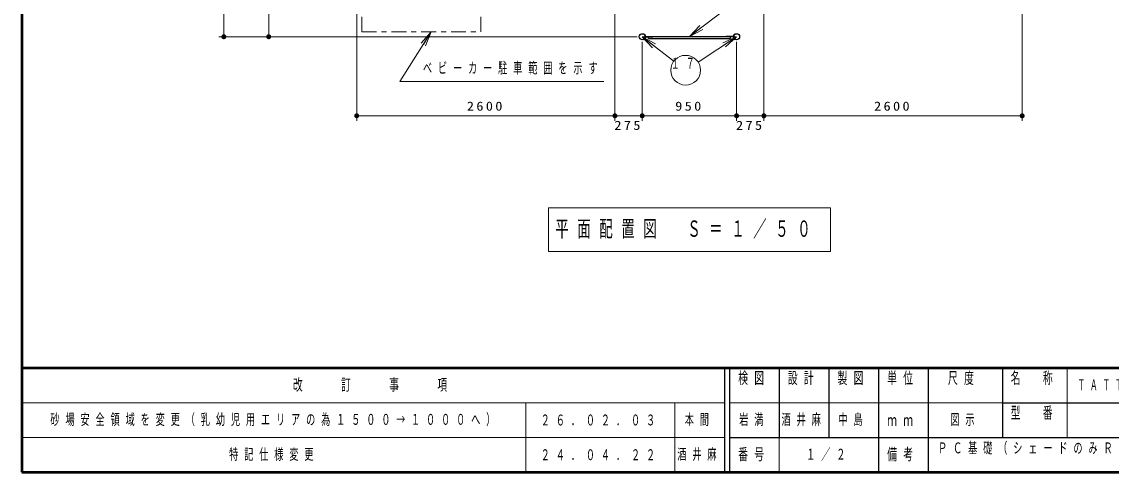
# Model space of a CAD drawing. Units: millimetres on the paper, scale 1:50. Extents: x -385 to 0, y -297 to 267.
# Drawn here: x -385 to -165.6, y 0 to 90.7 of the extents above; entities that cross this region are included whole.
import ezdxf

# ---------------------------------------------------------------- set-up
doc = ezdxf.new("R2010")
doc.units = ezdxf.units.MM
doc.linetypes.add('USER2', pattern=[6, 3, -1, 1, -1])
doc.linetypes.add('USER3', pattern=[8, 3, -1, 1, -1, 1, -1])
doc.layers.add('1_50', color=20, linetype='Continuous', lineweight=25)
doc.layers.add('NAKAMURA図枠', color=7, linetype='Continuous', lineweight=13)
doc.layers.add('図面情報', color=7, linetype='Continuous')
doc.styles.add('ＭＳ ゴシック', font='')
doc.styles.get('ＭＳ ゴシック').set_extended_font_data('MS Gothic')

# ---------------------------------------------------------------- blocks, each defined once
blk = doc.blocks.new('filled_dot')
at = {"color": 0, "linetype": 'Continuous', "lineweight": -2, "const_width": 1.25}
blk.add_lwpolyline([(-0.625, 0, 1), (0.625, 0, 1)], format="xyb", close=True, dxfattribs=at)

msp = doc.modelspace()

# ---------------------------------------------------------------- linework, layer by layer
at = {"layer": '1_50', "color": 7, "lineweight": 13}
for p, q in [((-344.309, 87.706), (-344.309, 227.706)), ((-335.277, 87.706), (-335.277, 107.706)), ((-317.557, 106.706), (-317.557, 70.782)), ((-265.557, 106.706), (-265.557, 70.782)), ((-235.557, 106.706), (-235.557, 70.782)), ((-183.557, 106.706), (-183.557, 70.782)), ((-250.557, 87.754), (-242.272, 93.982)), ((-250.557, 87.754), (-248.46, 89.956)), ((-304.562, 86.434), (-302.54, 88.706)), ((-302.54, 88.706), (-304.139, 86.167)), ((-302.54, 88.706), (-303.716, 85.901)), ((-250.557, 87.754), (-248.159, 89.556)), ((-247.859, 89.157), (-250.557, 87.754)), ((-336.277, 87.706), (-345.309, 87.706)), ((-261.057, 87.706), (-336.277, 87.706)), ((-257.988, 85.476), (-260.057, 87.706)), ((-260.057, 87.706), (-257.377, 86.268)), ((-260.057, 87.706), (-257.683, 85.872)), ((-260.057, 87.706), (-253.687, 82.787)), ((-260.057, 86.706), (-260.057, 70.782)), ((-241.057, 87.706), (-248.807, 82.603)), ((-243.838, 86.474), (-241.057, 87.706)), ((-241.057, 87.706), (-243.563, 86.056)), ((-241.057, 87.706), (-243.288, 85.638)), ((-241.057, 86.706), (-241.057, 70.782)), ((-265.557, 71.782), (-317.557, 71.782)), ((-260.057, 71.782), (-265.557, 71.782)), ((-241.057, 71.782), (-260.057, 71.782)), ((-235.557, 71.782), (-241.057, 71.782)), ((-183.557, 71.782), (-235.557, 71.782)), ((-278.957, 53.264), (-278.957, 44.464)), ((-222.157, 53.264), (-278.957, 53.264)), ((-222.157, 44.464), (-222.157, 53.264)), ((-278.957, 44.464), (-222.157, 44.464))]:
    msp.add_line(p, q, dxfattribs=at)
at = {"layer": '1_50', "color": 40, "linetype": 'USER3', "lineweight": 13}
for p, q in [((-316.557, 88.706), (-316.557, 126.706)), ((-292.557, 88.706), (-292.557, 126.706))]:
    msp.add_line(p, q, dxfattribs=at)
at = {"layer": '1_50', "color": 40, "linetype": 'USER2', "lineweight": 13}
msp.add_line((-316.557, 88.706), (-292.557, 88.706), dxfattribs=at)
at = {"layer": '1_50', "color": 253}
for p, q in [((-259.746, 88.224), (-259.714, 88.28)), ((-241.368, 88.224), (-241.4, 88.28)), ((-259.746, 87.187), (-259.714, 87.131)), ((-259.391, 87.674), (-257.957, 87.674)), ((-259.388, 87.738), (-257.957, 87.738)), ((-257.957, 87.738), (-257.957, 87.674)), ((-241.726, 87.738), (-243.157, 87.738)), ((-243.157, 87.738), (-243.157, 87.674)), ((-241.723, 87.674), (-243.157, 87.674)), ((-241.368, 87.187), (-241.4, 87.131))]:
    msp.add_line(p, q, dxfattribs=at)
at = {"layer": '1_50', "color": 4}
for p, q in [((-258.807, 87.754), (-242.307, 87.754)), ((-258.807, 87.374), (-258.807, 87.754)), ((-242.307, 87.374), (-242.307, 87.754)), ((-258.807, 87.374), (-242.307, 87.374))]:
    msp.add_line(p, q, dxfattribs=at)
at = {"layer": '1_50', "color": 7, "linetype": 'USER2', "lineweight": 13}
msp.add_line((-260.057, 87.706), (-241.057, 87.706), dxfattribs=at)
at = {"layer": '1_50', "color": 7, "lineweight": 13}
msp.add_lwpolyline([(-302.54, 88.706), (-308.865, 78.663), (-267.809, 78.663)], dxfattribs=at)
at = {"layer": '1_50', "color": 7}
for centre in [(-260.057, 87.706), (-241.057, 87.706)]:
    msp.add_circle(centre, 0.605, dxfattribs=at)
at = {"layer": '1_50', "color": 7, "lineweight": 13}
msp.add_circle((-251.313, 80.954), 3, dxfattribs=at)
at = {"layer": '1_50', "color": 253}
for centre, radius, start, end in [((-260.057, 87.706), 0.605, 300.85647, 59.14353), ((-260.057, 87.706), 0.669, 300.85647, 59.14353), ((-241.057, 87.706), 0.669, 120.85647, 239.14353), ((-241.057, 87.706), 0.605, 120.85647, 239.14353)]:
    msp.add_arc(centre, radius, start, end, dxfattribs=at)
at = {"layer": 'NAKAMURA図枠', "lineweight": 50}
for p, q in [((-385, 267), (-385, 0)), ((-385, 21), (0, 21)), ((-385, 0), (0, 0))]:
    msp.add_line(p, q, dxfattribs=at)
at = {"layer": 'NAKAMURA図枠', "color": 211, "lineweight": 25}
for p, q in [((-243.5, 21), (-243.5, 0)), ((-242.5, 21), (-242.5, 0)), ((-232.5, 21), (-232.5, 7)), ((-222.5, 21), (-222.5, 7)), ((-212.5, 21), (-212.5, 0)), ((-202.5, 21), (-202.5, 7)), ((-187.5, 21), (-187.5, 7)), ((-187.5, 14), (-70, 14)), ((-242.5, 7), (0, 7))]:
    msp.add_line(p, q, dxfattribs=at)
at = {"layer": 'NAKAMURA図枠'}
for p, q in [((-174.5, 21), (-174.5, 7)), ((-385, 14), (-243.5, 14)), ((-283.5, 14), (-283.5, 0)), ((-253.5, 14), (-253.5, 0)), ((-242.5, 14), (-187.5, 14)), ((-385, 7), (-243.5, 7)), ((-232.5, 7), (-232.5, 0))]:
    msp.add_line(p, q, dxfattribs=at)
at = {"layer": 'NAKAMURA図枠', "lineweight": 25}
msp.add_line((-202.5, 7), (-202.5, 0), dxfattribs=at)

# ---------------------------------------------------------------- block references
at = {"layer": '1_50', "color": 7, "lineweight": 13, "xscale": 0.4, "yscale": 0.4}
for p, rotation in [((-344.309, 87.706), 90), ((-335.277, 87.706), 90), ((-265.557, 71.782), 180), ((-260.057, 71.782), 180), ((-241.057, 71.782), 180), ((-235.557, 71.782), 180), ((-183.557, 71.782), 180)]:
    msp.add_blockref('filled_dot', p, dxfattribs=dict(at, rotation=rotation))
for p in [(-317.557, 71.782), (-265.557, 71.782), (-260.057, 71.782), (-241.057, 71.782), (-235.557, 71.782)]:
    msp.add_blockref('filled_dot', p, dxfattribs=at)

# ---------------------------------------------------------------- texts
at = {"layer": '1_50', "color": 7, "style": 'ＭＳ ゴシック'}
for s, insert, char_height, attachment_point in [('\\T1.64;\\W0.6;１７', (-251.313, 83.454), 2.199, 2), ('\\T1.64;\\W0.6;ベビーカー駐車範囲を示す', (-304.225, 81.313), 2.199, 4), ('\\T1.33;\\W1.15;2600', (-291.557, 72.782), 1.833, 8), ('\\T1.33;\\W1.15;950', (-250.557, 72.782), 1.833, 8), ('\\T1.33;\\W1.15;2600', (-209.557, 72.782), 1.833, 8), ('\\T1.33;\\W1.15;275', (-262.807, 70.782), 1.833, 2), ('\\T1.33;\\W1.15;275', (-238.307, 70.782), 1.833, 2), ('\\T1.64;\\W0.6;平面配置図\u3000Ｓ＝１／５０', (-277.557, 48.864), 3.299, 4)]:
    msp.add_mtext(s, dxfattribs=dict(at, insert=insert, char_height=char_height, attachment_point=attachment_point))
at = {"layer": 'NAKAMURA図枠', "color": 4, "char_height": 2.346, "style": 'ＭＳ ゴシック'}
for s, insert, attachment_point in [('\\T1.64;\\W0.6;検図', (-237.5, 20.167), 2), ('\\T1.64;\\W0.6;設計', (-227.5, 20.167), 2), ('\\T1.64;\\W0.6;製図', (-217.5, 20.167), 2), ('\\T1.64;\\W0.6;単位', (-207.5, 20.167), 2), ('\\T1.64;\\W0.6;尺度', (-195.25, 20.167), 2), ('\\T1.64;\\W0.6;名\u3000称', (-181, 20.167), 2), ('\\T1.64;\\W0.6;改\u3000\u3000訂\u3000\u3000事\u3000\u3000項', (-314.25, 17.5), 5), ('\\T1.64;\\W0.6;型\u3000番', (-181, 13.167), 2), ('\\T1.64;\\W0.6;ｍｍ', (-207.5, 10.5), 5), ('\\T1.64;\\W0.6;番号', (-237.5, 3.5), 5), ('\\T1.64;\\W0.6;備考', (-207.5, 3.5), 5)]:
    msp.add_mtext(s, dxfattribs=dict(at, insert=insert, attachment_point=attachment_point))
at = {"layer": '図面情報', "char_height": 2.199, "style": 'ＭＳ ゴシック'}
for s, insert, attachment_point in [('\\T1.64;\\W0.5;ＴＡＴＴＡ\u3000おままごとセット', (-154.75, 17.5), 5), ('\\T1.64;\\W0.6;砂場安全領域を変更（乳幼児用エリアの為１５００→１０００へ）', (-379.25, 10.5), 4), ('\\T1.64;\\W0.6;２６．０２．０３', (-280.5, 10.5), 4), ('\\T1.64;\\W0.6;本間', (-251.5, 10.5), 4), ('\\T1.64;\\W0.6;岩満', (-237.5, 10.5), 5), ('\\T1.64;\\W0.6;酒井麻', (-232, 10.5), 4), ('\\T1.64;\\W0.6;中島', (-217.5, 10.5), 5), ('\\T1.64;\\W0.6;図示', (-198, 10.5), 4), ('\\T1.64;\\W0.6;特記仕様変更', (-343.25, 3.5), 4), ('\\T1.64;\\W0.6;２４．０４．２２', (-280.5, 3.5), 4), ('\\T1.64;\\W0.6;酒井麻', (-253, 3.5), 4), ('\\T1.64;\\W0.6;１／２', (-222.5, 3.5), 5), ('\\T1.64;\\W0.6;ＰＣ基礎（シェードのみＲＣ基礎）', (-200.5, 6), 1)]:
    msp.add_mtext(s, dxfattribs=dict(at, insert=insert, attachment_point=attachment_point))

doc.saveas('drawing.dxf')
